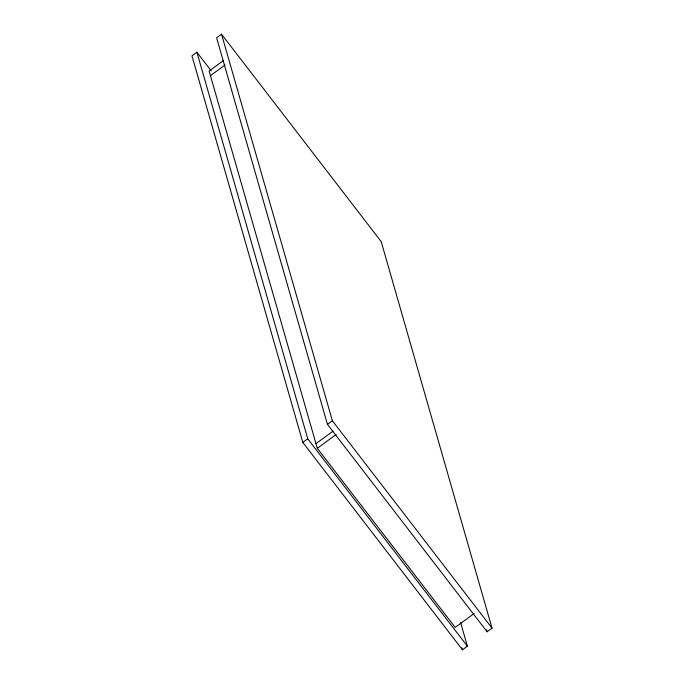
<?xml version="1.0" encoding="UTF-8"?>
<svg xmlns="http://www.w3.org/2000/svg" width="684" height="684" viewBox="0 0 684 684"><rect width="100%" height="100%" fill="white"/><g stroke="black" fill="none" stroke-linecap="round" stroke-linejoin="round"><path stroke-width="1.03" d="M211.236 70.871L196.898 52.249L191.973 55.857L302.815 442.411L462.461 649.8L467.386 646.192L460.631 622.611M221.539 34.2L216.614 37.808L327.456 424.362L487.102 631.751L492.027 628.143L381.185 241.589L221.539 34.2L332.381 420.754L492.027 628.143M223.685 60.354L209.116 71.025L317.299 448.302L455.176 627.408L474.029 613.599M210.45 75.668L225.01 64.997M302.815 442.411L307.74 438.803L196.898 52.249M327.456 424.362L332.381 420.754M315.965 443.668L333.108 431.108M317.299 448.302L336.152 434.494M307.74 438.803L467.386 646.192M486.512 629.699L487.102 631.751M461.871 647.748L462.461 649.8"/></g></svg>
